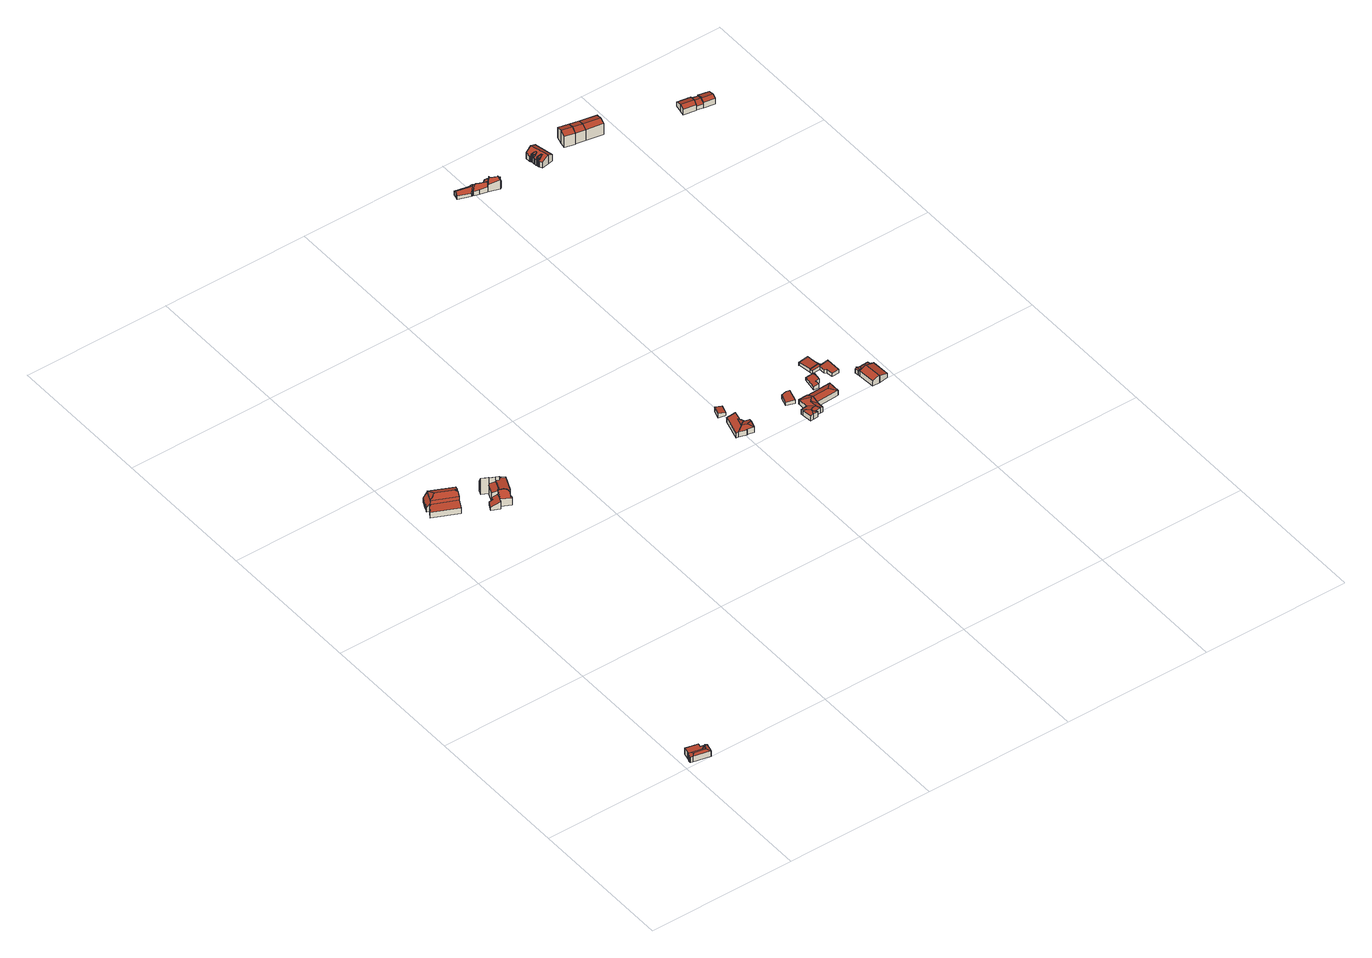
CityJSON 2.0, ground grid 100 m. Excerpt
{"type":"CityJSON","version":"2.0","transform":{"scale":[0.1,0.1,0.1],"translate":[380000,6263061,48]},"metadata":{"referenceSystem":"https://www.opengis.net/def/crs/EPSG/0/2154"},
"CityObjects":{
"building1":{"type":"Building","attributes":{"b3_dak_type":"slanted","b3_h_dak_50p":52.84,"b3_h_dak_70p":52.97,"b3_h_dak_max":53.44,"b3_h_dak_min":52.13,"b3_h_maaiveld":48.2,"b3_kas_warenhuis":false,"b3_reconstructie_onvolledig":false,"b3_rmse_lod12":0.277,"b3_rmse_lod13":0.277,"b3_rmse_lod22":0.0544,"b3_val3dity_lod12":"[]","b3_val3dity_lod13":"[]","b3_val3dity_lod22":"[]","b3_volume_lod12":464.84,"b3_volume_lod13":464.84,"b3_volume_lod22":453.08,"oorspronkelijkbouwjaar":2000},"children":["building1-1"]},
"building1-1":{"type":"BuildingPart","parents":["building1"],"geometry":[{"type":"Solid","lod":"2.2","boundaries":[[[[0,1,2,3,4,5,6,7,8,9,10,11,12,13]],[[14,13,12,15]],[[16,0,13,14]],[[17,18,19]],[[15,12,11,20]],[[21,2,1,22]],[[23,6,5,24]],[[24,5,4,25]],[[26,7,6,23]],[[27,9,8,28]],[[29,10,9,27]],[[30,29,31]],[[25,4,3,32]],[[32,3,2,21]],[[28,8,7,26]],[[33,34,35]],[[20,11,10,29,30]],[[36,37,18,17]],[[38,16,37,36]],[[22,1,0,16,38]],[[34,33,39]],[[28,26,23,24,25,40,31,29,27]],[[41,35,40,25,32]],[[37,16,14,15,20,30,31,42,19,18]],[[34,19,42,31,40,35]],[[39,17,19,34]],[[17,39,33,35,41,32,21,22,38,36]]]],"semantics":{"surfaces":[{"type":"GroundSurface"},{"type":"WallSurface","on_footprint_edge":true},{"type":"WallSurface","on_footprint_edge":false},{"type":"RoofSurface"}],"values":[[0,1,1,2,1,1,1,1,1,1,1,2,1,1,1,2,1,2,2,1,2,3,3,3,3,3,3]]}}]},
"building2":{"type":"Building","attributes":{"b3_dak_type":"slanted","b3_h_dak_50p":73.58,"b3_h_dak_70p":74.22,"b3_h_dak_max":75.55,"b3_h_dak_min":69.34,"b3_h_maaiveld":65.94,"b3_kas_warenhuis":false,"b3_reconstructie_onvolledig":false,"b3_rmse_lod12":2.36,"b3_rmse_lod13":0.902,"b3_rmse_lod22":0.102,"b3_val3dity_lod12":"[]","b3_val3dity_lod13":"[]","b3_val3dity_lod22":"[104]","b3_volume_lod12":2418.96,"b3_volume_lod13":2076.85,"b3_volume_lod22":1975.35,"oorspronkelijkbouwjaar":2000},"children":["building2-1"]},
"building2-1":{"type":"BuildingPart","parents":["building2"],"geometry":[{"type":"Solid","lod":"2.2","boundaries":[[[[43,44,45,46,47,48,49,50,51,52,53,54,55,56,57,58,59,60,61,62,63]],[[64,46,45,65]],[[66,58,57,67]],[[67,57,56,68]],[[68,56,55,69,70]],[[71,72,73]],[[74,75,76]],[[77,61,60,74]],[[78,79,80]],[[81,82,78]],[[83,53,52,84]],[[80,79,54,53,83,85]],[[86,87,82,81]],[[70,69,87,86]],[[88,89,50,49,90,72,71]],[[91,59,58,66]],[[92,62,61,77]],[[93,47,46,64]],[[75,74,60,59,91]],[[84,52,51,94]],[[94,51,50,89]],[[95,63,62,92]],[[96,43,63,95]],[[65,45,44,97]],[[90,49,48,98]],[[98,48,47,93]],[[99,100,101]],[[72,90,102,99]],[[69,55,54,79]],[[97,44,43,96]],[[103,104,105,106]],[[100,99,102,104,103]],[[106,105,107]],[[85,83,89,88]],[[75,91,66,67,76]],[[72,99,101,108,73]],[[85,88,71,73,108,81,78,80]],[[69,79,78,82,87]],[[100,103,109,68,70,86,81,108,101]],[[106,107,110,77,74,76,67,68,109,103]],[[107,105,104,102,90,98,93,64,65,97,96,95,92,77,110]],[[89,83,84,94]]]],"semantics":{"surfaces":[{"type":"GroundSurface"},{"type":"WallSurface","on_footprint_edge":true},{"type":"WallSurface","on_footprint_edge":false},{"type":"RoofSurface"}],"values":[[0,1,1,1,1,2,2,1,2,2,1,1,2,2,1,1,1,1,1,1,1,1,1,1,1,1,2,2,1,1,2,2,2,2,3,3,3,3,3,3,3,3]]}}]},
"building3":{"type":"Building","attributes":{"b3_dak_type":"slanted","b3_h_dak_50p":74.05,"b3_h_dak_70p":75.12,"b3_h_dak_max":77.48,"b3_h_dak_min":68.67,"b3_h_maaiveld":66.22,"b3_kas_warenhuis":false,"b3_reconstructie_onvolledig":false,"b3_rmse_lod12":2.25,"b3_rmse_lod13":1.38,"b3_rmse_lod22":0.884,"b3_val3dity_lod12":"[]","b3_val3dity_lod13":"[]","b3_val3dity_lod22":"[]","b3_volume_lod12":1673.86,"b3_volume_lod13":1533.65,"b3_volume_lod22":1478.61,"oorspronkelijkbouwjaar":2000},"children":["building3-1"]},
"building3-1":{"type":"BuildingPart","parents":["building3"],"geometry":[{"type":"Solid","lod":"2.2","boundaries":[[[[111,112,113,114,115,116,117,118,119,120,121,122,123,124,125,126,127]],[[128,118,117,129]],[[129,117,116,130]],[[131,127,126,132]],[[133,120,119,134]],[[135,121,120,133]],[[134,119,118,128]],[[136,137,138,139]],[[140,115,114,141]],[[142,124,123,143]],[[143,123,122,144,145]],[[139,138,146,147,148]],[[148,147,149,130,150]],[[141,114,113,151]],[[145,144,152,153]],[[144,122,121,135,154]],[[155,156,157]],[[154,135,149,147]],[[153,152,158,159]],[[160,161,137,136]],[[156,125,124,142]],[[151,113,112,162]],[[163,164,161,160]],[[164,111,127,131]],[[165,166,167,168]],[[168,167,169]],[[132,126,125,156,155]],[[150,130,116,115,140]],[[166,170,146,138]],[[162,112,111,164,163]],[[159,158,170,166,165]],[[149,135,133,134,128,129,130]],[[170,158,152,144,154,147,146]],[[166,138,137,161,164,131,132,155,157,169,167]],[[162,163,160,136,139,148,150,140,141,151]],[[159,165,168,169,157,156,142,143,145,153]]]],"semantics":{"surfaces":[{"type":"GroundSurface"},{"type":"WallSurface","on_footprint_edge":true},{"type":"WallSurface","on_footprint_edge":false},{"type":"RoofSurface"}],"values":[[0,1,1,1,1,1,1,2,1,1,1,2,2,1,2,1,2,2,2,2,1,1,2,1,2,2,1,1,2,1,2,3,3,3,3,3]]}}]},
"building4":{"type":"Building","attributes":{"b3_dak_type":"slanted","b3_h_dak_50p":71.59,"b3_h_dak_70p":71.92,"b3_h_dak_max":72.53,"b3_h_dak_min":70.57,"b3_h_maaiveld":67.19,"b3_kas_warenhuis":false,"b3_reconstructie_onvolledig":false,"b3_rmse_lod12":0.615,"b3_rmse_lod13":0.615,"b3_rmse_lod22":0.0646,"b3_val3dity_lod12":"[]","b3_val3dity_lod13":"[]","b3_val3dity_lod22":"[]","b3_volume_lod12":620.59,"b3_volume_lod13":620.59,"b3_volume_lod22":581.83,"oorspronkelijkbouwjaar":2000},"children":["building4-1"]},
"building4-1":{"type":"BuildingPart","parents":["building4"],"geometry":[{"type":"Solid","lod":"2.2","boundaries":[[[[171,172,173,174,175,176,177,178,179,180,181,182,183,184,185]],[[186,182,181,187]],[[188,183,182,186]],[[189,176,175,190]],[[190,175,174,191]],[[192,193,194,195]],[[196,197,184,183,188]],[[198,180,179,199]],[[200,177,176,189]],[[199,179,178,201]],[[187,202,203]],[[202,187,181,180,198]],[[204,197,196]],[[205,206,207]],[[208,185,184,197]],[[209,210,211]],[[210,173,172,205]],[[212,171,185,208]],[[195,194,213]],[[201,178,177,200]],[[193,192,214]],[[191,174,173,210,209]],[[206,205,172,171,212]],[[204,196,188,186,187,203]],[[193,214,204,203,202,198,199,201,200,213,194]],[[191,209,211,215,192,195,213,200,189,190]],[[207,215,211,210,205]],[[215,207,206,212,208,197,204,214,192]]]],"semantics":{"surfaces":[{"type":"GroundSurface"},{"type":"WallSurface","on_footprint_edge":true},{"type":"WallSurface","on_footprint_edge":false},{"type":"RoofSurface"}],"values":[[0,1,1,1,1,2,1,1,1,1,2,1,2,2,1,2,1,1,2,1,2,1,1,3,3,3,3,3]]}}]},
"building5":{"type":"Building","attributes":{"b3_dak_type":"horizontal","b3_h_dak_50p":70.26,"b3_h_dak_70p":70.45,"b3_h_dak_max":70.78,"b3_h_dak_min":69.76,"b3_h_maaiveld":67.23,"b3_kas_warenhuis":false,"b3_reconstructie_onvolledig":false,"b3_rmse_lod12":0.316,"b3_rmse_lod13":0.316,"b3_rmse_lod22":0.0329,"b3_val3dity_lod12":"[]","b3_val3dity_lod13":"[]","b3_val3dity_lod22":"[]","b3_volume_lod12":87.9,"b3_volume_lod13":87.9,"b3_volume_lod22":82.84,"oorspronkelijkbouwjaar":2000},"children":["building5-1"]},
"building5-1":{"type":"BuildingPart","parents":["building5"],"geometry":[{"type":"Solid","lod":"2.2","boundaries":[[[[216,217,218,219]],[[220,218,217,221]],[[222,219,218,220]],[[223,216,219,222]],[[221,217,216,223]],[[221,223,222,220]]]],"semantics":{"surfaces":[{"type":"GroundSurface"},{"type":"WallSurface","on_footprint_edge":true},{"type":"RoofSurface"}],"values":[[0,1,1,1,1,2]]}}]},
"building6":{"type":"Building","attributes":{"b3_dak_type":"horizontal","b3_h_dak_50p":69.98,"b3_h_dak_70p":70.03,"b3_h_dak_max":70.18,"b3_h_dak_min":69.76,"b3_h_maaiveld":67.39,"b3_kas_warenhuis":false,"b3_reconstructie_onvolledig":false,"b3_rmse_lod12":0.116,"b3_rmse_lod13":0.116,"b3_rmse_lod22":0.0392,"b3_val3dity_lod12":"[]","b3_val3dity_lod13":"[]","b3_val3dity_lod22":"[]","b3_volume_lod12":123.65,"b3_volume_lod13":123.65,"b3_volume_lod22":121.8,"oorspronkelijkbouwjaar":2000},"children":["building6-1"]},
"building6-1":{"type":"BuildingPart","parents":["building6"],"geometry":[{"type":"Solid","lod":"2.2","boundaries":[[[[224,225,226,227,228]],[[229,227,226,230]],[[230,226,225,231]],[[232,224,228,233]],[[233,228,227,229]],[[231,225,224,232]],[[231,232,233,229,230]]]],"semantics":{"surfaces":[{"type":"GroundSurface"},{"type":"WallSurface","on_footprint_edge":true},{"type":"RoofSurface"}],"values":[[0,1,1,1,1,1,2]]}}]},
"building7":{"type":"Building","attributes":{"b3_dak_type":"slanted","b3_h_dak_50p":71.7,"b3_h_dak_70p":71.98,"b3_h_dak_max":72.92,"b3_h_dak_min":70.43,"b3_h_maaiveld":67.26,"b3_kas_warenhuis":false,"b3_reconstructie_onvolledig":false,"b3_rmse_lod12":0.548,"b3_rmse_lod13":0.548,"b3_rmse_lod22":0.056,"b3_val3dity_lod12":"[]","b3_val3dity_lod13":"[]","b3_val3dity_lod22":"[]","b3_volume_lod12":606.31,"b3_volume_lod13":606.31,"b3_volume_lod22":571.91,"oorspronkelijkbouwjaar":2000},"children":["building7-1"]},
"building7-1":{"type":"BuildingPart","parents":["building7"],"geometry":[{"type":"Solid","lod":"2.2","boundaries":[[[[234,235,236,237,238,239,240,241,242,243,244,245,246,247,248,249]],[[250,251,252]],[[253,244,243,254]],[[255,256,245,244,253]],[[254,243,242,257]],[[258,235,234,259]],[[260,258,261]],[[262,246,245,256]],[[263,264,256,255]],[[265,248,247,266,267]],[[266,247,246,262]],[[267,266,268,269]],[[257,242,241,270]],[[271,272,273]],[[274,238,237,250]],[[275,240,239,276]],[[276,239,238,274]],[[277,278,264,263]],[[278,277,279]],[[270,241,240,275]],[[280,236,235,258,260]],[[281,282,283,284]],[[251,250,237,236,280]],[[285,286,287]],[[288,269,268,282,281]],[[259,234,249,289]],[[289,249,248,265]],[[269,288,290]],[[284,283,286,285]],[[272,271,291]],[[270,275,276,274,292]],[[284,285,287,279,252,251,280,260,261]],[[254,293,272,291,277,263,255,253]],[[290,288,281,284,261,258,259,289]],[[269,290,289,265,267]],[[286,283,282,268,266,262,256,264,278,279,287]],[[291,271,273,292,274,250,252,279,277]],[[272,293,254,257,270,292,273]]]],"semantics":{"surfaces":[{"type":"GroundSurface"},{"type":"WallSurface","on_footprint_edge":false},{"type":"WallSurface","on_footprint_edge":true},{"type":"RoofSurface"}],"values":[[0,1,2,2,2,2,1,2,1,2,2,1,2,1,2,2,2,1,1,2,2,1,2,1,1,2,2,1,1,1,3,3,3,3,3,3,3,3]]}}]},
"building8":{"type":"Building","attributes":{"b3_dak_type":"slanted","b3_h_dak_50p":71.92,"b3_h_dak_70p":72.29,"b3_h_dak_max":72.97,"b3_h_dak_min":70.96,"b3_h_maaiveld":67.51,"b3_kas_warenhuis":false,"b3_reconstructie_onvolledig":false,"b3_rmse_lod12":0.621,"b3_rmse_lod13":0.621,"b3_rmse_lod22":0.027,"b3_val3dity_lod12":"[]","b3_val3dity_lod13":"[]","b3_val3dity_lod22":"[]","b3_volume_lod12":635.13,"b3_volume_lod13":635.13,"b3_volume_lod22":592.48,"oorspronkelijkbouwjaar":2000},"children":["building8-1"]},
"building8-1":{"type":"BuildingPart","parents":["building8"],"geometry":[{"type":"Solid","lod":"2.2","boundaries":[[[[294,295,296,297,298,299,300]],[[301,294,300,302]],[[303,298,297,257]],[[304,299,298,303]],[[257,297,296,305]],[[302,300,299,304]],[[305,296,295,306]],[[306,295,294,301]],[[307,303,257,305]],[[306,301,307,305]],[[303,307,301,302,304]]]],"semantics":{"surfaces":[{"type":"GroundSurface"},{"type":"WallSurface","on_footprint_edge":true},{"type":"RoofSurface"}],"values":[[0,1,1,1,1,1,1,1,2,2,2]]}}]},
"building9":{"type":"Building","attributes":{"b3_dak_type":"multiple horizontal","b3_h_dak_50p":70.1,"b3_h_dak_70p":70.31,"b3_h_dak_max":70.8,"b3_h_dak_min":69.58,"b3_h_maaiveld":67.51,"b3_kas_warenhuis":false,"b3_reconstructie_onvolledig":false,"b3_rmse_lod12":0.36,"b3_rmse_lod13":0.36,"b3_rmse_lod22":0.0795,"b3_val3dity_lod12":"[]","b3_val3dity_lod13":"[]","b3_val3dity_lod22":"[]","b3_volume_lod12":124.83,"b3_volume_lod13":124.83,"b3_volume_lod22":119.96,"oorspronkelijkbouwjaar":2000},"children":["building9-1"]},
"building9-1":{"type":"BuildingPart","parents":["building9"],"geometry":[{"type":"Solid","lod":"2.2","boundaries":[[[[308,309,310,311,312,313,314,315]],[[316,310,309,317]],[[318,311,310,316]],[[319,312,311,318]],[[320,313,312,319]],[[321,315,314,322]],[[323,308,315,321]],[[322,314,313,320]],[[317,309,308,323]],[[317,323,321,322,320,319,318,316]]]],"semantics":{"surfaces":[{"type":"GroundSurface"},{"type":"WallSurface","on_footprint_edge":true},{"type":"RoofSurface"}],"values":[[0,1,1,1,1,1,1,1,1,2]]}}]},
"building10":{"type":"Building","attributes":{"b3_dak_type":"slanted","b3_h_dak_50p":83.44,"b3_h_dak_70p":84.89,"b3_h_dak_max":88.12,"b3_h_dak_min":81.48,"b3_h_maaiveld":78.98,"b3_kas_warenhuis":false,"b3_reconstructie_onvolledig":false,"b3_rmse_lod12":1.86,"b3_rmse_lod13":1.86,"b3_rmse_lod22":0.184,"b3_val3dity_lod12":"[]","b3_val3dity_lod13":"[]","b3_val3dity_lod22":"[104]","b3_volume_lod12":763.96,"b3_volume_lod13":763.96,"b3_volume_lod22":3279.37,"oorspronkelijkbouwjaar":2000},"children":["building10-1"]},
"building10-1":{"type":"BuildingPart","parents":["building10"],"geometry":[{"type":"Solid","lod":"2.2","boundaries":[[[[324,325,326,327,328,329,330,331,332,333,334,335,336,337,338,339,340,341,342]],[[343,337,336,344,345]],[[345,344,346]],[[347,342,341,348]],[[348,341,340,349]],[[350,326,325,351,352]],[[353,327,326,350]],[[354,355,356]],[[349,340,339,357]],[[357,339,338,358]],[[358,338,337,343]],[[359,324,342,347]],[[360,361,362]],[[344,336,335,363]],[[363,335,334,364]],[[365,359,361,360]],[[366,367,368,369]],[[370,330,329,354]],[[371,328,327,353]],[[364,334,333,372]],[[373,372,333,332,374]],[[375,331,330,370]],[[374,332,331,375]],[[355,354,329,328,371]],[[367,366,376]],[[351,325,324,359,365]],[[352,351,377]],[[378,379,380,372,373]],[[381,382,383]],[[382,381,384]],[[380,379,384]],[[369,368,379,378]],[[343,361,385,349,357,358]],[[361,359,347,348,349,385]],[[367,376,386,356,355,371,353,350,368]],[[376,387,374,375,370,354,356,386]],[[381,383,377,351,365,360,362,388,389,390]],[[361,343,345,346,389,388,362]],[[379,368,350,352,377,383,382,384]],[[380,384,381,390,389,346,344,363,364,372]],[[369,378,373,374,387,376,366]]]],"semantics":{"surfaces":[{"type":"GroundSurface"},{"type":"WallSurface","on_footprint_edge":true},{"type":"WallSurface","on_footprint_edge":false},{"type":"RoofSurface"}],"values":[[0,1,2,1,1,1,1,2,1,1,1,1,2,1,1,2,2,1,1,1,1,1,1,1,2,1,2,2,2,2,2,2,3,3,3,3,3,3,3,3,3]]}}]},
"building11":{"type":"Building","attributes":{"b3_dak_type":"multiple horizontal","b3_h_dak_50p":70.31,"b3_h_dak_70p":70.46,"b3_h_dak_max":70.84,"b3_h_dak_min":69.23,"b3_h_maaiveld":67.67,"b3_kas_warenhuis":false,"b3_reconstructie_onvolledig":false,"b3_rmse_lod12":0.368,"b3_rmse_lod13":0.368,"b3_rmse_lod22":0.114,"b3_val3dity_lod12":"[]","b3_val3dity_lod13":"[]","b3_val3dity_lod22":"[]","b3_volume_lod12":382.13,"b3_volume_lod13":382.13,"b3_volume_lod22":357.56,"oorspronkelijkbouwjaar":2000},"children":["building11-1"]},
"building11-1":{"type":"BuildingPart","parents":["building11"],"geometry":[{"type":"Solid","lod":"2.2","boundaries":[[[[391,392,393,394,395,396,397,398,399,400,401,402,403,404,405,406,407,408,409]],[[410,406,405,411]],[[412,413,414,415]],[[416,397,396,417]],[[418,398,397,416]],[[419,399,398,418]],[[417,396,395,420]],[[411,405,404,421]],[[421,404,403,422]],[[423,424,408,407,425]],[[426,402,401,427]],[[428,400,399,419]],[[425,407,406,410,429]],[[430,422,403,402,426,431]],[[432,433,413,412]],[[434,392,391,435]],[[429,410,422,430]],[[431,426,415,436]],[[436,415,414,424,423]],[[427,401,400,428]],[[435,391,409,437]],[[420,395,394,433,432]],[[437,409,408,424]],[[438,393,392,434]],[[433,394,393,438]],[[422,410,411,421]],[[436,423,425,429,430,431]],[[420,432,412,415,426,427,428,419,418,416,417]],[[433,438,434,435,437,424,414,413]]]],"semantics":{"surfaces":[{"type":"GroundSurface"},{"type":"WallSurface","on_footprint_edge":true},{"type":"WallSurface","on_footprint_edge":false},{"type":"RoofSurface"}],"values":[[0,1,2,1,1,1,1,1,1,1,1,1,1,1,2,1,2,2,2,1,1,1,1,1,1,3,3,3,3]]}}]},
"building12":{"type":"Building","attributes":{"b3_dak_type":"slanted","b3_h_dak_50p":72.25,"b3_h_dak_70p":72.67,"b3_h_dak_max":73.33,"b3_h_dak_min":70.89,"b3_h_maaiveld":67.65,"b3_kas_warenhuis":false,"b3_reconstructie_onvolledig":false,"b3_rmse_lod12":0.756,"b3_rmse_lod13":0.756,"b3_rmse_lod22":0.0305,"b3_val3dity_lod12":"[]","b3_val3dity_lod13":"[]","b3_val3dity_lod22":"[]","b3_volume_lod12":724.24,"b3_volume_lod13":724.24,"b3_volume_lod22":660.6,"oorspronkelijkbouwjaar":2000},"children":["building12-1"]},
"building12-1":{"type":"BuildingPart","parents":["building12"],"geometry":[{"type":"Solid","lod":"2.2","boundaries":[[[[439,440,441,442,443,444,445,446,447]],[[448,440,439,449]],[[450,451,449,452]],[[452,449,439,447,453]],[[454,455,456]],[[451,450,456]],[[457,441,440,448]],[[453,447,446,458]],[[459,445,444,460]],[[458,446,445,459]],[[461,442,441,457]],[[455,454,443,442,461]],[[460,444,443,454]],[[458,450,452,453]],[[455,461,457,448,449,451,456]],[[460,454,456,450,458,459]]]],"semantics":{"surfaces":[{"type":"GroundSurface"},{"type":"WallSurface","on_footprint_edge":true},{"type":"WallSurface","on_footprint_edge":false},{"type":"RoofSurface"}],"values":[[0,1,2,1,2,2,1,1,1,1,1,1,1,3,3,3]]}}]},
"building13":{"type":"Building","attributes":{"b3_dak_type":"slanted","b3_h_dak_50p":70.79,"b3_h_dak_70p":70.93,"b3_h_dak_max":71.5,"b3_h_dak_min":70.29,"b3_h_maaiveld":67.59,"b3_kas_warenhuis":false,"b3_reconstructie_onvolledig":false,"b3_rmse_lod12":0.33,"b3_rmse_lod13":0.33,"b3_rmse_lod22":0.0388,"b3_val3dity_lod12":"[]","b3_val3dity_lod13":"[]","b3_val3dity_lod22":"[]","b3_volume_lod12":77.29,"b3_volume_lod13":77.29,"b3_volume_lod22":75.62,"oorspronkelijkbouwjaar":2000},"children":["building13-1"]},
"building13-1":{"type":"BuildingPart","parents":["building13"],"geometry":[{"type":"Solid","lod":"2.2","boundaries":[[[[440,462,463,464,465,466,467,468,469,470,471,472]],[[473,463,462,474]],[[475,464,463,473]],[[476,440,472,477]],[[477,472,471,478,479]],[[478,471,470,480]],[[479,478,481,482]],[[483,465,464,475]],[[484,485,466,465,483]],[[482,481,485,484]],[[486,467,466,485]],[[480,470,469,487]],[[474,462,440,476]],[[488,468,467,486]],[[487,469,468,488]],[[482,484,483,475,477,479]],[[474,476,477,475,473]],[[487,488,486,485,481,478,480]]]],"semantics":{"surfaces":[{"type":"GroundSurface"},{"type":"WallSurface","on_footprint_edge":true},{"type":"WallSurface","on_footprint_edge":false},{"type":"RoofSurface"}],"values":[[0,1,1,1,1,1,2,1,1,2,1,1,1,1,1,3,3,3]]}}]},
"building14":{"type":"Building","attributes":{"b3_dak_type":"slanted","b3_h_dak_50p":86.71,"b3_h_dak_70p":87.04,"b3_h_dak_max":87.74,"b3_h_dak_min":82.34,"b3_h_maaiveld":80.73,"b3_kas_warenhuis":false,"b3_reconstructie_onvolledig":false,"b3_rmse_lod12":0.882,"b3_rmse_lod13":0.882,"b3_rmse_lod22":0.257,"b3_val3dity_lod12":"[]","b3_val3dity_lod13":"[]","b3_val3dity_lod22":"[]","b3_volume_lod12":706.44,"b3_volume_lod13":706.44,"b3_volume_lod22":660.14,"oorspronkelijkbouwjaar":2000},"children":["building14-1"]},
"building14-1":{"type":"BuildingPart","parents":["building14"],"geometry":[{"type":"Solid","lod":"2.2","boundaries":[[[[489,490,491,492,493,494,495,496,497,498,499,500,501,502,503,504,505,506,507,508,509]],[[510,502,501,511]],[[512,513,514]],[[515,516,513,512]],[[517,497,496,518]],[[519,506,505,520]],[[521,522,523,524]],[[525,503,502,510,526]],[[526,510,516,515]],[[527,528,529,530]],[[531,499,498,532]],[[533,489,509,534,535]],[[535,534,536,537]],[[534,509,508,538]],[[538,508,507,539]],[[520,505,504,540]],[[530,529,540,541]],[[541,540,504,503,525]],[[539,507,506,519]],[[537,536,542,543]],[[544,494,493,545]],[[546,492,491,547]],[[547,491,490,523]],[[548,549,522,521]],[[550,500,499,531]],[[511,501,500,550]],[[518,496,495,551]],[[551,495,494,544]],[[532,498,497,517]],[[545,493,492,546]],[[524,523,490,489,533]],[[552,553,549,548]],[[554,555,556,557]],[[543,542,558,559]],[[559,558,553,552]],[[560,554,561]],[[555,554,560,562]],[[557,556,528,527]],[[532,517,518,551]],[[552,548,521,524,533,563]],[[559,552,563,533,535,537,543]],[[525,561,554,557,527,530,541]],[[528,556,555,562,514,513,516,510,511,550,531,532,551,544,545,546,547,523,522,549,553,558,542,536,534,538,539,519,520,540,529]],[[561,525,526,515,512,514,562,560]]]],"semantics":{"surfaces":[{"type":"GroundSurface"},{"type":"WallSurface","on_footprint_edge":true},{"type":"WallSurface","on_footprint_edge":false},{"type":"RoofSurface"}],"values":[[0,1,2,2,1,1,2,1,2,2,1,1,2,1,1,1,2,1,1,2,1,1,1,2,1,1,1,1,1,1,1,2,2,2,2,2,2,2,3,3,3,3,3,3]]}}]},
"building15":{"type":"Building","attributes":{"b3_dak_type":"slanted","b3_h_dak_50p":90.03,"b3_h_dak_70p":90.34,"b3_h_dak_max":90.87,"b3_h_dak_min":89.07,"b3_h_maaiveld":80.87,"b3_kas_warenhuis":false,"b3_reconstructie_onvolledig":false,"b3_rmse_lod12":0.559,"b3_rmse_lod13":0.559,"b3_rmse_lod22":0.0316,"b3_val3dity_lod12":"[]","b3_val3dity_lod13":"[]","b3_val3dity_lod22":"[]","b3_volume_lod12":608.96,"b3_volume_lod13":608.96,"b3_volume_lod22":589.08,"oorspronkelijkbouwjaar":2000},"children":["building15-1"]},
"building15-1":{"type":"BuildingPart","parents":["building15"],"geometry":[{"type":"Solid","lod":"2.2","boundaries":[[[[564,565,566,567,568,569]],[[570,569,568,571]],[[571,568,567,572]],[[572,567,566,573]],[[574,564,569,570]],[[575,565,564,574]],[[573,566,565,575]],[[575,574,570,571,576]],[[573,575,576,571,572]]]],"semantics":{"surfaces":[{"type":"GroundSurface"},{"type":"WallSurface","on_footprint_edge":true},{"type":"RoofSurface"}],"values":[[0,1,1,1,1,1,1,2,2]]}}]},
"building16":{"type":"Building","attributes":{"b3_dak_type":"slanted","b3_h_dak_50p":90.05,"b3_h_dak_70p":90.34,"b3_h_dak_max":90.86,"b3_h_dak_min":89.08,"b3_h_maaiveld":81,"b3_kas_warenhuis":false,"b3_reconstructie_onvolledig":false,"b3_rmse_lod12":0.55,"b3_rmse_lod13":0.55,"b3_rmse_lod22":0.0199,"b3_val3dity_lod12":"[]","b3_val3dity_lod13":"[]","b3_val3dity_lod22":"[]","b3_volume_lod12":556.17,"b3_volume_lod13":556.17,"b3_volume_lod22":537.64,"oorspronkelijkbouwjaar":2000},"children":["building16-1"]},
"building16-1":{"type":"BuildingPart","parents":["building16"],"geometry":[{"type":"Solid","lod":"2.2","boundaries":[[[[577,578,579,580,581,582]],[[572,578,577,571]],[[571,577,582,570]],[[583,579,578,572]],[[584,580,579,583]],[[570,582,581,585]],[[585,581,580,584]],[[584,583,572,571]],[[585,584,571,570]]]],"semantics":{"surfaces":[{"type":"GroundSurface"},{"type":"WallSurface","on_footprint_edge":true},{"type":"RoofSurface"}],"values":[[0,1,1,1,1,1,1,2,2]]}}]},
"building17":{"type":"Building","attributes":{"b3_dak_type":"slanted","b3_h_dak_50p":90.05,"b3_h_dak_70p":90.36,"b3_h_dak_max":90.86,"b3_h_dak_min":89.08,"b3_h_maaiveld":80.96,"b3_kas_warenhuis":false,"b3_reconstructie_onvolledig":false,"b3_rmse_lod12":0.545,"b3_rmse_lod13":0.545,"b3_rmse_lod22":0.0209,"b3_val3dity_lod12":"[]","b3_val3dity_lod13":"[]","b3_val3dity_lod22":"[]","b3_volume_lod12":969.29,"b3_volume_lod13":969.29,"b3_volume_lod22":937.96,"oorspronkelijkbouwjaar":2000},"children":["building17-1"]},
"building17-1":{"type":"BuildingPart","parents":["building17"],"geometry":[{"type":"Solid","lod":"2.2","boundaries":[[[[586,579,587,588,589,581]],[[583,579,586,590]],[[591,587,579,583]],[[592,589,588,593]],[[585,581,589,592]],[[590,586,581,585]],[[593,588,587,591]],[[590,585,592,593]],[[593,591,583,590]]]],"semantics":{"surfaces":[{"type":"GroundSurface"},{"type":"WallSurface","on_footprint_edge":true},{"type":"RoofSurface"}],"values":[[0,1,1,1,1,1,1,2,2]]}}]},
"building18":{"type":"Building","attributes":{"b3_dak_type":"slanted","b3_h_dak_50p":85.41,"b3_h_dak_70p":85.8,"b3_h_dak_max":86.54,"b3_h_dak_min":83.77,"b3_h_maaiveld":81.08,"b3_kas_warenhuis":false,"b3_reconstructie_onvolledig":false,"b3_rmse_lod12":0.797,"b3_rmse_lod13":0.797,"b3_rmse_lod22":0.0386,"b3_val3dity_lod12":"[]","b3_val3dity_lod13":"[]","b3_val3dity_lod22":"[]","b3_volume_lod12":812.95,"b3_volume_lod13":812.95,"b3_volume_lod22":737.41,"oorspronkelijkbouwjaar":2000},"children":["building18-1"]},
"building18-1":{"type":"BuildingPart","parents":["building18"],"geometry":[{"type":"Solid","lod":"2.2","boundaries":[[[[594,595,596,597,598,599,600,601,602,603,604,605]],[[606,607,608,609]],[[610,600,599,611]],[[612,604,603,613]],[[611,599,598,614]],[[615,616,607,606]],[[614,598,597,617]],[[618,619,620,621]],[[609,608,601,600,610]],[[622,602,601,608]],[[623,605,604,612]],[[624,594,605,623]],[[613,603,602,622,625]],[[625,622,619,618]],[[621,620,626,627]],[[628,596,595,626]],[[627,626,595,594,624]],[[629,628,616,615]],[[617,597,596,628,629]],[[609,610,611,614,606]],[[618,623,612,613,625]],[[616,630,620,619,622,608,607]],[[627,624,623,618,621]],[[616,628,626,620,630]],[[617,629,615,606,614]]]],"semantics":{"surfaces":[{"type":"GroundSurface"},{"type":"WallSurface","on_footprint_edge":false},{"type":"WallSurface","on_footprint_edge":true},{"type":"RoofSurface"}],"values":[[0,1,2,2,2,1,2,1,2,2,2,2,2,1,1,2,2,1,2,3,3,3,3,3,3]]}}]}
},
"vertices":[
[176,62,2],[192,59,2],[180,1,2],[175,2,2],[62,26,2],[51,29,2],[52,31,2],[49,31,2],[52,48,2],[55,46,2],[59,69,2],[67,108,2],[152,90,2],[148,68,2],[148,68,48],[152,90,50],[176,62,48],[165,50,54],[165,50,46],[146,45,46],[67,108,50],[180,1,44],[192,59,45],[52,31,42],[51,29,42],[62,26,47],[49,31,41],[55,46,42],[52,48,41],[59,69,42],[59,69,46],[65,61,45],[175,2,46],[158,27,54],[158,27,53],[158,25,54],[177,53,50],[177,53,47],[176,62,51],[163,39,54],[80,38,54],[172,7,48],[145,47,46],
[18,2522,179],[28,2543,179],[27,2544,179],[52,2600,179],[76,2595,179],[77,2593,179],[76,2593,179],[95,2584,179],[99,2590,179],[233,2529,179],[229,2521,179],[215,2490,179],[207,2472,179],[194,2443,179],[191,2436,179],[169,2387,179],[0,2463,179],[24,2499,179],[31,2508,179],[14,2516,179],[17,2522,179],[52,2600,210],[27,2544,210],[169,2387,221],[191,2436,235],[194,2443,257],[207,2472,264],[207,2472,271],[76,2593,255],[76,2593,254],[86,2538,274],[24,2499,202],[24,2499,231],[36,2506,234],[31,2508,234],[203,2490,272],[215,2490,264],[215,2490,270],[201,2484,275],[201,2484,271],[229,2521,245],[233,2529,234],[229,2521,255],[200,2479,273],[200,2479,271],[95,2584,255],[95,2584,243],[76,2593,244],[0,2463,221],[14,2516,210],[76,2595,243],[99,2590,234],[17,2522,210],[18,2522,211],[28,2543,212],[77,2593,244],[45,2520,254],[45,2520,259],[59,2520,262],[45,2520,245],[42,2512,255],[42,2512,245],[40,2509,245],[40,2509,247],[40,2508,245],[86,2537,274],[52,2507,255],[32,2508,236],
[450,2310,182],[452,2300,182],[441,2276,182],[448,2273,182],[445,2266,182],[381,2298,182],[372,2278,182],[319,2303,182],[339,2347,182],[360,2339,182],[367,2358,182],[395,2426,182],[354,2446,182],[367,2478,182],[480,2426,182],[507,2413,182],[464,2312,182],[319,2303,204],[372,2278,234],[381,2298,235],[464,2312,258],[507,2413,258],[360,2339,217],[339,2347,205],[367,2358,217],[431,2329,270],[431,2329,264],[406,2340,269],[406,2340,270],[445,2266,237],[448,2273,242],[367,2478,259],[354,2446,306],[395,2426,249],[395,2426,308],[406,2340,259],[399,2344,258],[399,2344,270],[399,2344,235],[381,2298,239],[441,2276,242],[395,2425,250],[395,2425,309],[367,2358,250],[480,2426,263],[480,2426,261],[480,2424,263],[399,2435,249],[399,2435,295],[445,2318,268],[445,2318,261],[452,2300,259],[450,2310,264],[450,2310,260],[439,2417,295],[439,2417,269],[457,2409,266],[457,2409,295],[479,2424,263],[439,2417,259],
[1955,1994,192],[1947,1970,192],[1932,1921,192],[1931,1918,192],[1885,1929,192],[1884,1924,192],[1836,1938,192],[1820,1943,192],[1857,2085,192],[1910,2071,192],[1898,2016,192],[1898,2013,192],[1906,2011,192],[1920,2002,192],[1923,2000,192],[1898,2013,241],[1898,2016,241],[1906,2011,237],[1884,1924,231],[1885,1929,233],[1931,1918,233],[1876,1964,245],[1876,1964,244],[1875,1964,244],[1875,1964,245],[1920,2002,230],[1920,2002,227],[1910,2071,247],[1857,2085,226],[1836,1938,232],[1820,1943,226],[1898,2016,248],[1891,2021,245],[1876,1967,244],[1947,1970,233],[1947,1970,235],[1918,1958,242],[1923,2000,227],[1932,1921,234],[1932,1921,233],[1929,1921,234],[1955,1994,226],[1851,1949,237],[1876,1965,244],[1910,1954,244],
[1887,2131,192],[1840,2144,192],[1858,2200,192],[1902,2188,192],[1858,2200,227],[1840,2144,227],[1902,2188,218],[1887,2131,218],
[2233,2056,194],[2272,2066,194],[2292,2058,194],[2269,1974,194],[2214,1990,194],[2269,1974,221],[2292,2058,222],[2272,2066,220],[2233,2056,218],[2214,1990,218],
[2249,1799,193],[2244,1862,193],[2242,1879,193],[2283,1882,193],[2285,1949,193],[2285,1959,193],[2348,1963,193],[2350,1909,193],[2352,1870,193],[2352,1863,193],[2352,1820,193],[2336,1819,193],[2303,1817,193],[2302,1803,193],[2302,1801,193],[2267,1800,193],[2283,1882,229],[2283,1882,231],[2287,1882,231],[2352,1820,230],[2352,1863,230],[2336,1819,236],[2336,1819,234],[2352,1870,233],[2244,1862,230],[2249,1799,231],[2244,1862,235],[2260,1856,237],[2303,1817,235],[2319,1841,243],[2319,1841,241],[2302,1801,234],[2302,1803,231],[2302,1803,235],[2279,1823,239],[2279,1823,242],[2350,1909,250],[2321,1891,244],[2321,1891,242],[2319,1893,243],[2285,1949,230],[2348,1963,225],[2285,1959,225],[2319,1844,243],[2319,1844,242],[2317,1843,242],[2242,1879,230],[2276,1826,243],[2276,1826,240],[2278,1833,242],[2278,1833,244],[2296,1839,243],[2296,1839,242],[2297,1840,243],[2279,1823,244],[2267,1800,239],[2272,1813,241],[2319,1889,243],[2335,1908,250],[2332,1880,238],
[2509,1960,195],[2509,1880,195],[2506,1880,195],[2352,1870,195],[2350,1908,195],[2348,1955,195],[2509,1963,195],[2509,1960,231],[2509,1963,230],[2350,1908,249],[2348,1955,230],[2506,1880,234],[2509,1880,233],[2464,1914,249],
[2490,2081,195],[2484,2030,195],[2461,2030,195],[2459,1998,195],[2424,2000,195],[2437,2096,195],[2488,2089,195],[2487,2081,195],[2461,2030,224],[2484,2030,228],[2459,1998,224],[2424,2000,217],[2437,2096,217],[2487,2081,227],[2488,2089,227],[2490,2081,228],
[1798,4468,310],[1877,4442,310],[1882,4440,310],[1969,4411,310],[1965,4401,310],[1962,4403,310],[1954,4379,310],[1947,4372,310],[1944,4373,310],[1870,4393,310],[1819,4408,310],[1782,4420,310],[1784,4421,310],[1772,4425,310],[1771,4423,310],[1691,4449,310],[1696,4473,310],[1700,4491,310],[1773,4476,310],[1772,4425,334],[1784,4421,344],[1784,4421,348],[1794,4427,356],[1773,4476,340],[1700,4491,341],[1696,4473,352],[1882,4440,367],[1877,4442,341],[1877,4442,357],[1969,4411,359],[1962,4403,362],[1962,4403,372],[1959,4405,371],[1691,4449,337],[1771,4423,333],[1798,4468,342],[1799,4450,366],[1799,4450,352],[1809,4447,364],[1782,4420,342],[1819,4408,345],[1798,4468,346],[1893,4409,401],[1893,4409,398],[1891,4413,394],[1891,4413,406],[1954,4379,362],[1965,4401,373],[1870,4393,351],[1870,4393,368],[1944,4373,379],[1947,4372,371],[1940,4389,399],[1872,4431,355],[1881,4403,387],[1881,4403,382],[1881,4403,367],[1869,4415,375],[1869,4415,358],[1874,4423,362],[1878,4411,375],[1741,4463,352],[1940,4390,399],[1942,4378,386],[1812,4440,370],[1815,4436,375],[1837,4427,375],
[2570,2157,197],[2573,2138,197],[2576,2138,197],[2582,2124,197],[2621,2128,197],[2625,2030,197],[2577,2027,197],[2570,2071,197],[2558,2078,197],[2555,2118,197],[2497,2115,197],[2495,2131,197],[2484,2221,197],[2481,2221,197],[2481,2223,197],[2484,2223,197],[2554,2230,197],[2557,2182,197],[2566,2161,197],[2484,2223,217],[2481,2223,217],[2561,2122,224],[2561,2122,214],[2560,2141,215],[2560,2141,224],[2577,2027,223],[2625,2030,226],[2570,2071,223],[2558,2078,223],[2621,2128,228],[2481,2221,217],[2484,2221,217],[2557,2182,222],[2557,2182,216],[2554,2230,218],[2495,2131,220],[2497,2115,219],[2555,2118,223],[2484,2223,218],[2484,2221,218],[2495,2131,226],[2582,2124,225],[2582,2124,214],[2573,2138,215],[2570,2157,215],[2560,2141,226],[2566,2161,215],[2576,2138,215],
[2706,1937,196],[2705,1949,196],[2806,1957,196],[2817,1950,196],[2817,1949,196],[2826,1830,196],[2770,1821,196],[2763,1821,196],[2714,1822,196],[2705,1949,231],[2706,1937,234],[2753,1942,253],[2753,1942,233],[2706,1937,236],[2714,1822,235],[2817,1949,231],[2817,1949,232],[2814,1948,232],[2806,1957,229],[2763,1821,252],[2770,1821,250],[2826,1830,230],[2817,1950,231],
[2702,1972,196],[2713,1973,196],[2714,1973,196],[2713,1976,196],[2723,1975,196],[2738,1977,196],[2738,1976,196],[2798,1981,196],[2799,1956,196],[2728,1951,196],[2716,1950,196],[2713,1973,235],[2702,1972,230],[2714,1973,235],[2705,1949,230],[2716,1950,234],[2728,1951,230],[2728,1951,231],[2799,1956,229],[2737,1973,225],[2737,1973,227],[2713,1976,235],[2723,1975,232],[2723,1975,224],[2738,1977,224],[2798,1981,223],[2738,1976,224],
[2218,4428,327],[2216,4439,327],[2215,4438,327],[2214,4443,327],[2211,4443,327],[2210,4479,327],[2253,4490,327],[2291,4499,327],[2318,4371,327],[2282,4364,327],[2236,4354,327],[2228,4375,327],[2226,4374,327],[2224,4381,327],[2223,4386,327],[2222,4394,327],[2221,4396,327],[2220,4403,327],[2218,4412,327],[2219,4412,327],[2219,4418,327],[2224,4381,368],[2226,4374,368],[2234,4378,386],[2234,4378,373],[2262,4391,390],[2227,4382,389],[2227,4382,370],[2318,4371,376],[2291,4499,376],[2220,4403,369],[2221,4396,368],[2242,4441,388],[2242,4441,385],[2216,4439,371],[2216,4439,386],[2223,4386,392],[2224,4381,388],[2234,4402,385],[2234,4402,376],[2230,4397,373],[2230,4397,388],[2236,4354,371],[2282,4364,396],[2218,4428,392],[2219,4418,370],[2219,4418,387],[2229,4422,376],[2229,4422,387],[2219,4412,370],[2218,4412,369],[2222,4394,368],[2222,4394,388],[2232,4419,377],[2232,4419,386],[2210,4479,373],[2211,4443,369],[2214,4443,371],[2215,4438,371],[2248,4436,391],[2248,4436,388],[2228,4375,369],[2253,4490,397],[2249,4435,392],[2249,4435,388],[2257,4398,390],[2257,4398,388],[2254,4401,386],[2254,4401,388],[2250,4429,388],[2250,4429,389],[2257,4398,394],[2245,4391,392],[2263,4392,390],[2230,4430,392],
[2442,4421,329],[2450,4459,329],[2462,4510,329],[2532,4494,329],[2519,4444,329],[2509,4404,329],[2509,4404,414],[2519,4444,428],[2532,4494,410],[2462,4510,410],[2442,4421,415],[2450,4459,428],[2477,4453,428],
[2519,4444,330],[2532,4494,330],[2593,4480,330],[2583,4432,330],[2575,4391,330],[2509,4404,330],[2593,4480,411],[2583,4432,428],[2575,4391,414],
[2583,4431,330],[2706,4457,330],[2697,4408,330],[2690,4371,330],[2583,4431,428],[2706,4457,411],[2690,4371,415],[2697,4408,428],
[3173,4315,331],[3264,4297,331],[3307,4288,331],[3378,4273,331],[3368,4222,331],[3362,4194,331],[3290,4207,331],[3290,4208,331],[3242,4218,331],[3242,4216,331],[3158,4231,331],[3163,4263,331],[3296,4236,385],[3296,4236,370],[3290,4208,359],[3290,4208,373],[3290,4207,373],[3362,4194,373],[3158,4231,372],[3242,4216,372],[3368,4222,384],[3298,4246,381],[3298,4246,374],[3378,4273,364],[3250,4246,384],[3250,4246,370],[3253,4256,374],[3253,4256,380],[3242,4218,359],[3163,4263,384],[3173,4315,363],[3242,4218,373],[3264,4297,357],[3264,4297,363],[3307,4288,357],[3307,4288,364],[3275,4251,374]
]}
